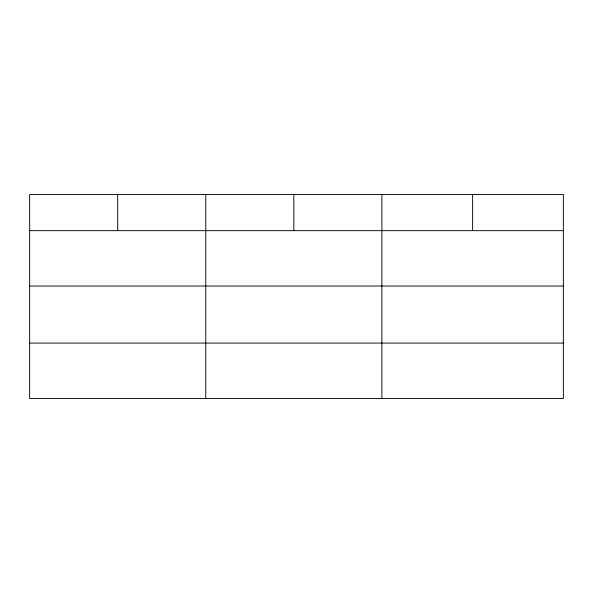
<?xml version="1.0" encoding="UTF-8"?>
<svg xmlns="http://www.w3.org/2000/svg" width="593" height="593" viewBox="0 0 593 593"><rect width="100%" height="100%" fill="white"/><g stroke="black" fill="none" stroke-linecap="round" stroke-linejoin="round"><path stroke-width="0.89" d="M563.35 286.026L563.35 194.548L29.65 194.548L29.65 398.452L563.35 398.452L563.35 286.026L29.65 286.026M29.65 230.655L563.35 230.655M29.65 343.08L563.35 343.08M472.621 194.548L472.621 230.655M381.892 194.548L381.892 398.452M293.831 194.548L293.831 230.655M205.771 194.548L205.771 398.452M117.71 194.548L117.71 230.655"/></g></svg>
